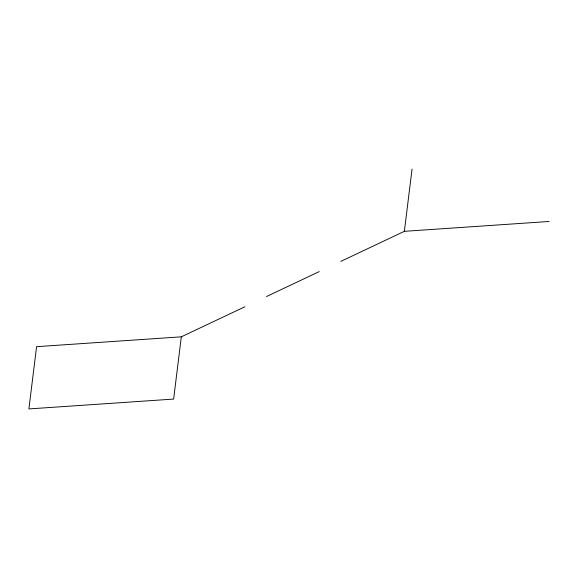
<?xml version="1.0" encoding="UTF-8"?>
<svg xmlns="http://www.w3.org/2000/svg" width="578" height="578" viewBox="0 0 578 578"><rect width="100%" height="100%" fill="white"/><g stroke="black" fill="none" stroke-linecap="round" stroke-linejoin="round"><path stroke-width="0.87" d="M181.311 336.829L173.631 399.073L28.9 408.921L36.58 346.677L181.311 336.829L244.891 306.759M340.796 261.393L404.369 231.323L412.056 169.079M266.444 296.565L319.244 271.588M404.369 231.323L549.1 221.468"/></g></svg>
